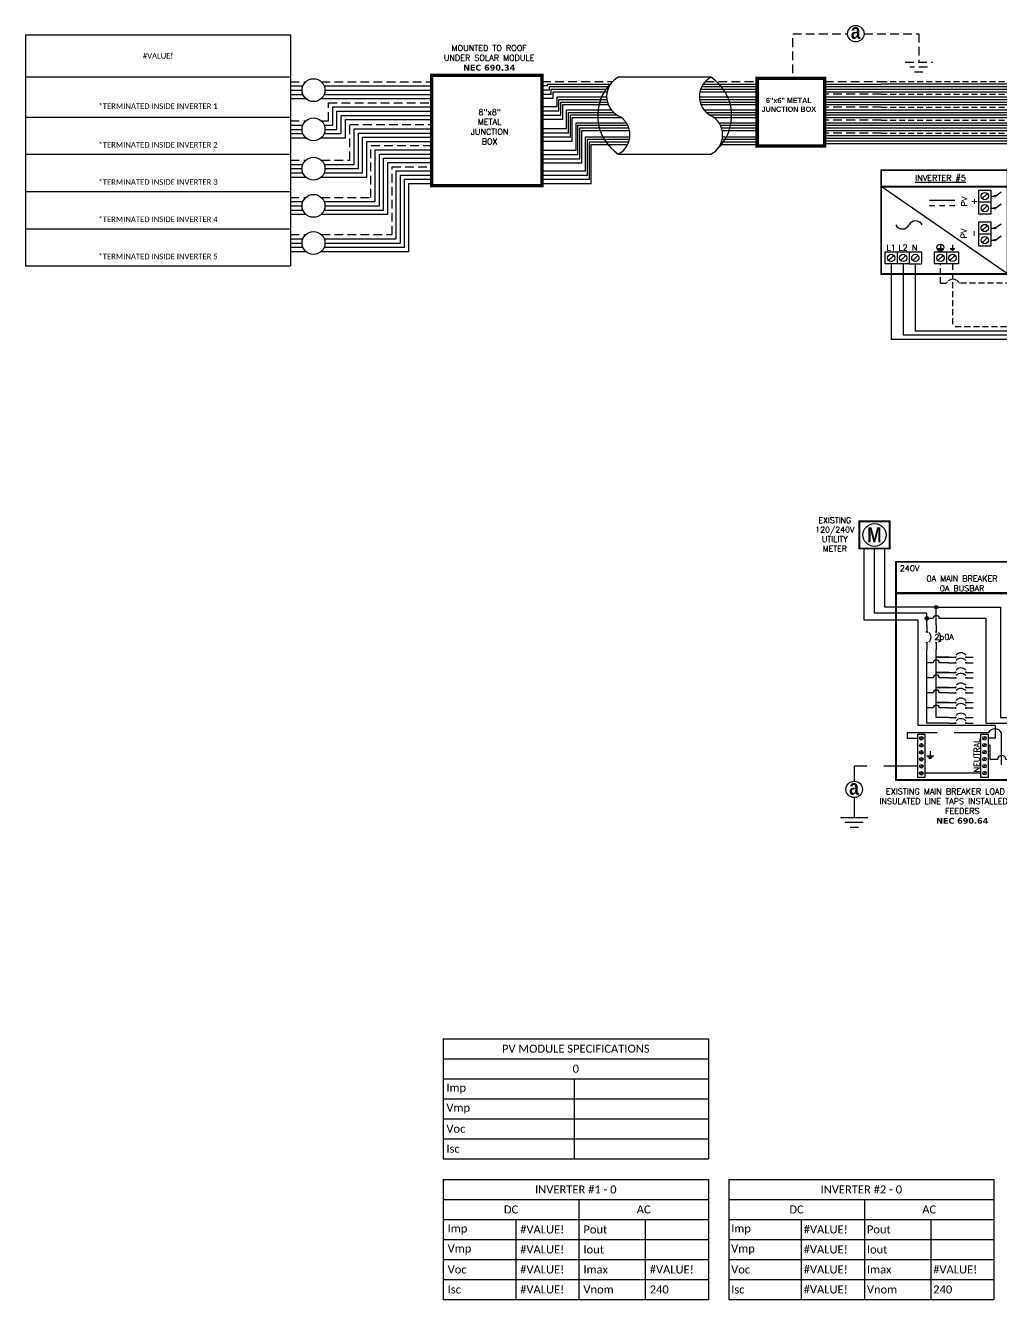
# Model space of a CAD drawing. Header units: feet. Extents: x 20573 to 21378, y 16033 to 16582.
# Drawn here: x 20573 to 20993, y 16033 to 16582 of the extents above; entities that cross this region are included whole.
import ezdxf

# ---------------------------------------------------------------- set-up
doc = ezdxf.new("R2010")
doc.units = ezdxf.units.FT
doc.header["$MEASUREMENT"] = 0
doc.linetypes.add('HIDDEN', pattern=[0.375, 0.25, -0.125])
for name, color, linetype in [('ONE LINE BLOCKS', 7, 'Continuous'), ('TABLES', 7, 'Continuous'), ('TEXT', 7, 'Continuous'), ('Z - TITLEBLOCK TXT', 7, 'Continuous')]:
    doc.layers.add(name, color=color, linetype=linetype)
doc.styles.add('ONE LINE TXT', font='techb___.ttf')
doc.styles.get("Standard").update_dxf_attribs({"font": 'simplex.shx'})

# ---------------------------------------------------------------- blocks, each defined once
blk = doc.blocks.new('*T21')
at = {"color": 9, "linetype": 'ByBlock', "lineweight": 30, "true_color": 0xa7bfde, "transparency": 16777216}
blk.add_line((0, 0), (114.11, 0), dxfattribs=at)
at = {"color": 0, "linetype": 'ByBlock', "lineweight": -2, "transparency": 16777216}
for p, q in [((0, 0), (0, -99.47)), ((114.11, 0), (114.11, -99.47)), ((0, -18.03), (114.11, -18.03)), ((0, -35.38), (114.11, -35.38)), ((0, -51.4), (114.11, -51.4)), ((0, -67.43), (114.11, -67.43)), ((0, -83.45), (114.11, -83.45)), ((0, -99.47), (114.11, -99.47))]:
    blk.add_line(p, q, dxfattribs=at)
at = {"color": 0, "transparency": 16777216, "char_height": 2.3758, "width": 108.4471, "attachment_point": 5}
for s, insert in [('{\\fCalibri|b0|i0|c0;#VALUE!', (57.06, -9.02)), ('{\\fCalibri|b0|i0|c0;^J^J*TERMINATED INSIDE INVERTER 1', (57.06, -26.71)), ('{\\fCalibri|b0|i0|c0;^J^J*TERMINATED INSIDE INVERTER 2', (57.06, -43.39)), ('{\\fCalibri|b0|i0|c0;^J^J*TERMINATED INSIDE INVERTER 3', (57.06, -59.41)), ('{\\fCalibri|b0|i0|c0;^J^J*TERMINATED INSIDE INVERTER 4', (57.06, -75.44)), ('{\\fCalibri|b0|i0|c0;^J^J*TERMINATED INSIDE INVERTER 5', (57.06, -91.46))]:
    blk.add_mtext(s, dxfattribs=dict(at, insert=insert))
blk = doc.blocks.new('*U25')
at = {"color": 7, "linetype": 'Continuous'}
for p, q in [((-628.73, -1.61), (-2.62, -1.61)), ((-628.73, -4.82), (-7.87, -4.82)), ((-628.73, -9.64), (-132.05, -9.65)), ((-628.73, -12.86), (-137.3, -12.86)), ((-628.73, -17.69), (-261.48, -17.69)), ((-628.73, -20.9), (-266.73, -20.9)), ((-628.73, -25.73), (-390.92, -25.73)), ((-628.73, -28.95), (-396.16, -28.95)), ((-628.73, -33.78), (-520.35, -33.78)), ((-628.73, -36.99), (-525.59, -36.99)), ((-622.52, -113.78), (-622.52, -160.83)), ((-280.35, -160.83), (-622.52, -160.83))]:
    blk.add_line(p, q, dxfattribs=at)
at = {"color": 253, "linetype": 'Continuous'}
for p, q in [((-628.73, -3.21), (-5.24, -3.22)), ((-628.73, -6.43), (-10.49, -6.43)), ((-628.73, -11.25), (-134.67, -11.25)), ((-628.73, -14.47), (-139.92, -14.47)), ((-628.73, -19.3), (-264.11, -19.3)), ((-628.73, -22.52), (-269.35, -22.52)), ((-628.73, -27.34), (-393.54, -27.34)), ((-628.73, -30.56), (-398.78, -30.56)), ((-628.73, -35.39), (-522.97, -35.39)), ((-628.73, -38.6), (-528.21, -38.6)), ((-607.45, -113.78), (-607.45, -155.57)), ((-273.07, -155.57), (-607.45, -155.57))]:
    blk.add_line(p, q, dxfattribs=at)
at = {"color": 10, "linetype": 'Continuous'}
for p in [(-614.98, -113.78), (-277.13, -158.2)]:
    blk.add_line(p, (-614.98, -158.2), dxfattribs=at)
at = {"layer": 'ONE LINE BLOCKS', "lineweight": 50, "const_width": 1.19}
for points in [[(-628.73, -119.95), (-628.73, -55.29), (-549.96, -55.29), (-549.96, -119.95)], [(-628.73, -65.58), (-628.73, -55.29), (-549.96, -55.29), (-549.96, -65.58)]]:
    blk.add_lwpolyline(points, close=True, dxfattribs=at)
at = {"layer": 'TEXT', "color": 92, "linetype": 'HIDDEN', "ltscale": 15}
for p, q in [((-628.73, 0), (0, 0)), ((-628.73, -8.04), (-129.43, -8.04)), ((-628.73, -16.08), (-258.86, -16.08)), ((-628.73, -24.13), (-388.29, -24.13)), ((-628.73, -32.17), (-517.73, -32.17)), ((-591.81, -125.82), (-591.81, -113.78)), ((-584.28, -113.78), (-584.28, -152.94)), ((-591.81, -125.82), (-588.21, -125.82)), ((-536.23, -125.82), (-579.97, -125.82)), ((-269.43, -152.94), (-584.28, -152.94))]:
    blk.add_line(p, q, dxfattribs=at)
at = {"layer": 'TEXT', "color": 92, "linetype": 'Continuous', "flags": 128}
for points in [[(-591.81, -101.84), (-591.81, -104.14)], [(-584.28, -101.84), (-584.28, -104.14)], [(-593.35, -104.14), (-590.28, -104.14)], [(-590.81, -104.71), (-592.82, -104.71)], [(-585.81, -104.14), (-582.74, -104.14)], [(-583.27, -104.71), (-585.28, -104.71)]]:
    blk.add_lwpolyline(points, dxfattribs=at)
at = {"layer": 'TEXT', "color": 92, "linetype": 'HIDDEN', "flags": 128}
for points in [[(-591.34, -105.28), (-592.28, -105.28)], [(-583.81, -105.28), (-584.75, -105.28)]]:
    blk.add_lwpolyline(points, dxfattribs=at)
at = {"layer": 'TEXT', "color": 92, "linetype": 'Continuous'}
blk.add_circle((-591.81, -103.58), 2.17, dxfattribs=at)
at = {"layer": 'TEXT', "color": 92, "linetype": 'HIDDEN', "ltscale": 0.3}
blk.add_arc((-584.09, -127.98), 4.65, 27.66392, 152.33608, dxfattribs=at)
at = {"layer": 'Z - TITLEBLOCK TXT', "color": 7, "linetype": 'Continuous'}
for p, q in [((-549.96, -119.95), (-628.73, -65.58)), ((-582.91, -74.19), (-598.68, -74.19)), ((-595.38, -77.6), (-598.68, -77.6)), ((-589.15, -77.6), (-592.44, -77.6)), ((-582.91, -77.6), (-586.21, -77.6))]:
    blk.add_line(p, q, dxfattribs=at)
at = {"layer": 'Z - TITLEBLOCK TXT', "color": 1, "linetype": 'Continuous'}
for p, q in [((-567.92, -82.76), (-567.92, -67.69)), ((-567.92, -67.69), (-560.38, -67.69)), ((-567.92, -82.76), (-567.92, -67.69)), ((-560.38, -67.69), (-560.38, -82.76)), ((-560.38, -67.69), (-560.38, -75.23)), ((-553.96, -69), (-557.22, -71.44)), ((-560.38, -75.23), (-567.92, -75.23)), ((-560.38, -71.46), (-558.35, -71.46)), ((-560.38, -78.99), (-558.35, -78.99)), ((-553.96, -76.53), (-557.22, -78.98)), ((-560.38, -82.76), (-567.92, -82.76)), ((-567.92, -102.66), (-567.92, -87.59)), ((-567.92, -87.59), (-560.38, -87.59)), ((-560.38, -95.12), (-567.92, -95.12)), ((-560.38, -87.59), (-560.38, -95.12)), ((-560.38, -91.36), (-558.35, -91.36)), ((-560.38, -95.12), (-560.38, -102.66)), ((-553.96, -88.89), (-557.22, -91.34)), ((-560.38, -102.66), (-567.92, -102.66)), ((-560.38, -98.89), (-558.35, -98.89)), ((-553.96, -96.43), (-557.22, -98.87)), ((-626.29, -106.25), (-611.22, -106.25)), ((-626.29, -113.78), (-626.29, -106.25)), ((-626.29, -106.25), (-618.75, -106.25)), ((-618.75, -106.25), (-618.75, -113.78)), ((-611.22, -106.25), (-611.22, -113.78)), ((-611.22, -106.25), (-603.68, -106.25)), ((-603.68, -106.25), (-603.68, -113.78)), ((-595.58, -106.25), (-580.51, -106.25)), ((-595.58, -113.78), (-595.58, -106.25)), ((-595.58, -106.25), (-588.04, -106.25)), ((-588.04, -106.25), (-588.04, -113.78)), ((-580.51, -106.25), (-580.51, -113.78)), ((-611.22, -113.78), (-626.29, -113.78)), ((-611.22, -113.78), (-603.68, -113.78)), ((-580.51, -113.78), (-595.58, -113.78))]:
    blk.add_line(p, q, dxfattribs=at)
at = {"layer": 'Z - TITLEBLOCK TXT', "color": 4, "linetype": 'Continuous'}
for p, q in [((-562.54, -69.85), (-565.76, -73.07)), ((-562.54, -77.39), (-565.76, -80.6)), ((-562.54, -89.75), (-565.76, -92.96)), ((-562.54, -97.28), (-565.76, -100.5)), ((-620.91, -108.41), (-624.12, -111.62)), ((-613.38, -108.41), (-616.59, -111.62)), ((-605.84, -108.41), (-609.06, -111.62)), ((-590.2, -108.41), (-593.42, -111.62)), ((-582.67, -108.41), (-585.88, -111.62))]:
    blk.add_line(p, q, dxfattribs=at)
for centre in [(-564.15, -71.46), (-564.15, -78.99), (-564.15, -91.36), (-564.15, -98.89), (-622.52, -110.02), (-614.98, -110.02), (-607.45, -110.02), (-591.81, -110.02), (-584.28, -110.02)]:
    blk.add_circle(centre, 2.27, dxfattribs=at)
at = {"layer": 'Z - TITLEBLOCK TXT', "color": 1, "linetype": 'Continuous'}
for centre in [(-557.81, -71.46), (-557.81, -78.99), (-557.81, -91.36), (-557.81, -98.89)]:
    blk.add_circle(centre, 0.541, dxfattribs=at)
at = {"layer": 'Z - TITLEBLOCK TXT', "linetype": 'Continuous'}
for centre, start, end in [((-607.26, -91.64), 27.66392, 152.33608), ((-615.5, -87.32), 207.66392, 332.33608)]:
    blk.add_arc(centre, 4.65, start, end, dxfattribs=at)
at = {"layer": 'TABLES', "color": 1, "linetype": 'Continuous'}
blk.add_text('%%UINVERTER #5', height=3.6576, dxfattribs=at).set_placement((-607.52, -62.03))
at = {"layer": 'TEXT', "color": 1, "char_height": 3.658, "attachment_point": 5, "rotation": 90}
for s, width, insert in [('PV +', 2.8378, (-573.89, -74.82)), ('PV -', 2.8013, (-574.12, -94.79))]:
    blk.add_mtext_dynamic_manual_height_columns(s, width=width, gutter_width=0.75, heights=[0], dxfattribs=dict(at, insert=insert))
at = {"layer": 'TEXT', "color": 1, "attachment_point": 5}
for s, insert, char_height in [('L1', (-622.57, -103.61), 3.658), ('L2', (-615.11, -103.58), 3.658), ('N', (-607.86, -103.63), 3.66)]:
    blk.add_mtext_dynamic_manual_height_columns(s, width=0.1481, gutter_width=0.75, heights=[0], dxfattribs=dict(at, insert=insert, char_height=char_height))
blk = doc.blocks.new('*T14')
at = {"layer": 'Z - TITLEBLOCK TXT', "color": 0, "lineweight": -2, "transparency": 16777216}
for p, q in [((0, 0), (114.19, 0)), ((0, 0), (0, -51.7)), ((114.19, 0), (114.19, -51.7)), ((0, -8.62), (114.19, -8.62)), ((58.43, -8.62), (58.43, -51.7)), ((0, -17.23), (114.19, -17.23)), ((31.22, -17.23), (31.22, -51.7)), ((86.98, -17.23), (86.98, -51.7)), ((0, -25.85), (114.19, -25.85)), ((0, -34.47), (114.19, -34.47)), ((0, -43.08), (114.19, -43.08)), ((0, -51.7), (114.19, -51.7))]:
    blk.add_line(p, q, dxfattribs=at)
at = {"layer": 'Z - TITLEBLOCK TXT', "color": 0, "linetype": 'Continuous', "transparency": 16777216, "char_height": 3.4544}
for s, insert, width, attachment_point in [('{\\fCalibri|b0|i0|c0;INVERTER #1 - 0', (57.09, -4.31), 110.3293, 5), ('{\\fCalibri|b0|i0|c0;DC', (29.22, -12.93), 54.5755, 5), ('{\\fCalibri|b0|i0|c0;AC', (86.31, -12.93), 51.8976, 5), ('{\\fCalibri|b0|i0|c0;Imp', (1.93, -21.54), 27.3681, 4), ('{\\fCalibri|b0|i0|c0;#VALUE!', (33.15, -21.54), 23.3513, 4), ('{\\fCalibri|b0|i0|c0;Pout', (60.36, -21.54), 24.6902, 4), ('{\\fCalibri|b0|i0|c0;', (88.91, -21.54), 23.3513, 4), ('{\\fCalibri|b0|i0|c0;Vmp', (1.93, -30.16), 27.3681, 4), ('{\\fCalibri|b0|i0|c0;#VALUE!', (33.15, -30.16), 23.3513, 4), ('{\\fCalibri|b0|i0|c0;Iout', (60.36, -30.16), 24.6902, 4), ('{\\fCalibri|b0|i0|c0;', (88.91, -30.16), 23.3513, 4), ('{\\fCalibri|b0|i0|c0;Voc', (1.93, -38.78), 27.3681, 4), ('{\\fCalibri|b0|i0|c0;#VALUE!', (33.15, -38.78), 23.3513, 4), ('{\\fCalibri|b0|i0|c0;Imax', (60.36, -38.78), 24.6902, 4), ('{\\fCalibri|b0|i0|c0;#VALUE!', (88.91, -38.78), 23.3513, 4), ('{\\fCalibri|b0|i0|c0;Isc', (1.93, -47.39), 27.3681, 4), ('{\\fCalibri|b0|i0|c0;#VALUE!', (33.15, -47.39), 23.3513, 4), ('{\\fCalibri|b0|i0|c0;Vnom', (60.36, -47.39), 24.6902, 4), ('{\\fCalibri|b0|i0|c0;240', (88.91, -47.39), 23.3513, 4)]:
    blk.add_mtext(s, dxfattribs=dict(at, insert=insert, width=width, attachment_point=attachment_point))
blk = doc.blocks.new('*T15')
at = {"layer": 'Z - TITLEBLOCK TXT', "color": 0, "lineweight": -2, "transparency": 16777216}
for p, q in [((0, 0), (114.19, 0)), ((0, 0), (0, -51.7)), ((114.19, 0), (114.19, -51.7)), ((0, -8.62), (114.19, -8.62)), ((58.43, -8.62), (58.43, -51.7)), ((0, -17.23), (114.19, -17.23)), ((31.22, -17.23), (31.22, -51.7)), ((86.98, -17.23), (86.98, -51.7)), ((0, -25.85), (114.19, -25.85)), ((0, -34.47), (114.19, -34.47)), ((0, -43.08), (114.19, -43.08)), ((0, -51.7), (114.19, -51.7))]:
    blk.add_line(p, q, dxfattribs=at)
at = {"layer": 'Z - TITLEBLOCK TXT', "color": 0, "linetype": 'Continuous', "transparency": 16777216, "char_height": 3.4544}
for s, insert, width, attachment_point in [('{\\fCalibri|b0|i0|c0;INVERTER #2 - 0', (57.09, -4.31), 112.0547, 5), ('{\\fCalibri|b0|i0|c0;DC', (29.22, -12.93), 56.3009, 5), ('{\\fCalibri|b0|i0|c0;AC', (86.31, -12.93), 53.623, 5), ('{\\fCalibri|b0|i0|c0;Imp', (1.07, -21.54), 29.0935, 4), ('{\\fCalibri|b0|i0|c0;#VALUE!', (32.29, -21.54), 25.0767, 4), ('{\\fCalibri|b0|i0|c0;Pout', (59.5, -21.54), 26.4156, 4), ('{\\fCalibri|b0|i0|c0;', (88.04, -21.54), 25.0767, 4), ('{\\fCalibri|b0|i0|c0;Vmp', (1.07, -30.16), 29.0935, 4), ('{\\fCalibri|b0|i0|c0;#VALUE!', (32.29, -30.16), 25.0767, 4), ('{\\fCalibri|b0|i0|c0;Iout', (59.5, -30.16), 26.4156, 4), ('{\\fCalibri|b0|i0|c0;', (88.04, -30.16), 25.0767, 4), ('{\\fCalibri|b0|i0|c0;Voc', (1.07, -38.78), 29.0935, 4), ('{\\fCalibri|b0|i0|c0;#VALUE!', (32.29, -38.78), 25.0767, 4), ('{\\fCalibri|b0|i0|c0;Imax', (59.5, -38.78), 26.4156, 4), ('{\\fCalibri|b0|i0|c0;#VALUE!', (88.04, -38.78), 25.0767, 4), ('{\\fCalibri|b0|i0|c0;Isc', (1.07, -47.39), 29.0935, 4), ('{\\fCalibri|b0|i0|c0;#VALUE!', (32.29, -47.39), 25.0767, 4), ('{\\fCalibri|b0|i0|c0;Vnom', (59.5, -47.39), 26.4156, 4), ('{\\fCalibri|b0|i0|c0;240', (88.04, -47.39), 25.0767, 4)]:
    blk.add_mtext(s, dxfattribs=dict(at, insert=insert, width=width, attachment_point=attachment_point))
blk = doc.blocks.new('*T19')
at = {"layer": 'Z - TITLEBLOCK TXT', "color": 0, "lineweight": -2, "transparency": 16777216}
for p, q in [((0, 0), (114.19, 0)), ((0, 0), (0, -51.69)), ((114.19, 0), (114.19, -51.69)), ((0, -8.62), (114.19, -8.62)), ((0, -17.23), (114.19, -17.23)), ((56.41, -17.23), (56.41, -51.69)), ((0, -25.85), (114.19, -25.85)), ((0, -34.46), (114.19, -34.46)), ((0, -43.08), (114.19, -43.08)), ((0, -51.69), (114.19, -51.69))]:
    blk.add_line(p, q, dxfattribs=at)
at = {"layer": 'Z - TITLEBLOCK TXT', "color": 0, "linetype": 'Continuous', "transparency": 16777216, "char_height": 3.4544}
for s, insert, width, attachment_point in [('{\\fCalibri|b0|i0|c0;PV MODULE SPECIFICATIONS', (57.09, -4.31), 111.433, 5), ('{\\fCalibri|b0|i0|c0;0', (57.09, -12.92), 111.433, 5), ('{\\fCalibri|b0|i0|c0;Imp', (1.38, -21.54), 53.6551, 4), ('{\\fCalibri|b0|i0|c0;', (57.78, -21.54), 55.0254, 4), ('{\\fCalibri|b0|i0|c0;Vmp', (1.38, -30.15), 53.6551, 4), ('{\\fCalibri|b0|i0|c0;', (57.78, -30.15), 55.0254, 4), ('{\\fCalibri|b0|i0|c0;Voc', (1.38, -38.77), 53.6551, 4), ('{\\fCalibri|b0|i0|c0;', (57.78, -38.77), 55.0254, 4), ('{\\fCalibri|b0|i0|c0;Isc', (1.38, -47.39), 53.6551, 4), ('{\\fCalibri|b0|i0|c0;', (57.78, -47.39), 55.0254, 4)]:
    blk.add_mtext(s, dxfattribs=dict(at, insert=insert, width=width, attachment_point=attachment_point))
blk = doc.blocks.new('M_LINE TAPS')
at = {"layer": 'ONE LINE BLOCKS', "linetype": 'Continuous'}
h = blk.add_hatch(color=254, dxfattribs=at)
h.dxf.hatch_style = 1
edge = h.paths.add_edge_path()
edge.add_arc((-12.11, 17.42), 0.197, 0, 360)
h = blk.add_hatch(color=254, dxfattribs=at)
h.dxf.hatch_style = 1
edge = h.paths.add_edge_path()
edge.add_arc((-13.16, 16.19), 0.197, 0, 360)
h = blk.add_hatch(color=1, dxfattribs=at)
h.dxf.hatch_style = 1
edge = h.paths.add_edge_path()
edge.add_arc((-13.16, 14.69), 0.0515, 0, 360)
h = blk.add_hatch(color=1, dxfattribs=at)
h.dxf.hatch_style = 1
edge = h.paths.add_edge_path()
edge.add_arc((-12.11, 14.69), 0.0515, 0, 360)
h = blk.add_hatch(color=1, dxfattribs=at)
h.dxf.hatch_style = 1
edge = h.paths.add_edge_path()
edge.add_arc((-13.16, 13.5), 0.0515, 0, 360)
h = blk.add_hatch(color=1, dxfattribs=at)
h.dxf.hatch_style = 1
edge = h.paths.add_edge_path()
edge.add_arc((-12.11, 13.5), 0.0515, 0, 360)
h = blk.add_hatch(color=1, dxfattribs=at)
h.dxf.hatch_style = 1
edge = h.paths.add_edge_path()
edge.add_arc((-9.99, 11.89), 0.0515, 0, 360)
h = blk.add_hatch(color=1, dxfattribs=at)
h.dxf.hatch_style = 1
edge = h.paths.add_edge_path()
edge.add_arc((-9.99, 11.29), 0.0515, 0, 360)
h = blk.add_hatch(color=1, dxfattribs=at)
h.dxf.hatch_style = 1
edge = h.paths.add_edge_path()
edge.add_arc((-8.81, 11.89), 0.0515, 0, 360)
h = blk.add_hatch(color=1, dxfattribs=at)
h.dxf.hatch_style = 1
edge = h.paths.add_edge_path()
edge.add_arc((-8.81, 11.29), 0.0515, 0, 360)
h = blk.add_hatch(color=1, dxfattribs=at)
h.dxf.hatch_style = 1
edge = h.paths.add_edge_path()
edge.add_arc((-9.99, 10.22), 0.0515, 0, 360)
h = blk.add_hatch(color=1, dxfattribs=at)
h.dxf.hatch_style = 1
edge = h.paths.add_edge_path()
edge.add_arc((-8.81, 10.22), 0.0515, 0, 360)
h = blk.add_hatch(color=1, dxfattribs=at)
h.dxf.hatch_style = 1
edge = h.paths.add_edge_path()
edge.add_arc((-9.99, 9.62), 0.0515, 0, 360)
h = blk.add_hatch(color=1, dxfattribs=at)
h.dxf.hatch_style = 1
edge = h.paths.add_edge_path()
edge.add_arc((-9.99, 8.56), 0.0515, 0, 360)
h = blk.add_hatch(color=1, dxfattribs=at)
h.dxf.hatch_style = 1
edge = h.paths.add_edge_path()
edge.add_arc((-8.81, 9.62), 0.0515, 0, 360)
h = blk.add_hatch(color=1, dxfattribs=at)
h.dxf.hatch_style = 1
edge = h.paths.add_edge_path()
edge.add_arc((-8.81, 8.56), 0.0515, 0, 360)
h = blk.add_hatch(color=1, dxfattribs=at)
h.dxf.hatch_style = 1
edge = h.paths.add_edge_path()
edge.add_arc((-9.99, 7.96), 0.0515, 0, 360)
h = blk.add_hatch(color=1, dxfattribs=at)
h.dxf.hatch_style = 1
edge = h.paths.add_edge_path()
edge.add_arc((-8.81, 7.96), 0.0515, 0, 360)
h = blk.add_hatch(color=1, dxfattribs=at)
h.dxf.hatch_style = 1
edge = h.paths.add_edge_path()
edge.add_arc((-9.99, 6.89), 0.0515, 0, 360)
h = blk.add_hatch(color=1, dxfattribs=at)
h.dxf.hatch_style = 1
edge = h.paths.add_edge_path()
edge.add_arc((-9.99, 6.29), 0.0515, 0, 360)
h = blk.add_hatch(color=1, dxfattribs=at)
h.dxf.hatch_style = 1
edge = h.paths.add_edge_path()
edge.add_arc((-8.81, 6.89), 0.0515, 0, 360)
h = blk.add_hatch(color=1, dxfattribs=at)
h.dxf.hatch_style = 1
edge = h.paths.add_edge_path()
edge.add_arc((-8.81, 6.29), 0.0515, 0, 360)
h = blk.add_hatch(color=1, dxfattribs=at)
h.dxf.hatch_style = 1
edge = h.paths.add_edge_path()
edge.add_arc((-9.99, 5.22), 0.0515, 0, 360)
h = blk.add_hatch(color=1, dxfattribs=at)
h.dxf.hatch_style = 1
edge = h.paths.add_edge_path()
edge.add_arc((-9.99, 4.62), 0.0515, 0, 360)
h = blk.add_hatch(color=1, dxfattribs=at)
h.dxf.hatch_style = 1
edge = h.paths.add_edge_path()
edge.add_arc((-8.81, 5.22), 0.0515, 0, 360)
h = blk.add_hatch(color=1, dxfattribs=at)
h.dxf.hatch_style = 1
edge = h.paths.add_edge_path()
edge.add_arc((-8.81, 4.62), 0.0515, 0, 360)
at = {"color": 155, "true_color": 0x647190}
blk.add_line((-16.57, 22.43), (-2.23, 22.43), dxfattribs=at)
at = {"color": 10, "linetype": 'Continuous'}
for p, q in [((-4.18, 1.15), (-4.18, 4.62)), ((-3.46, 4.62), (-3.46, 4.62)), ((0, 1.15), (-4.18, 1.15))]:
    blk.add_line(p, q, dxfattribs=at)
at = {"color": 7, "linetype": 'Continuous'}
for p, q in [((-3.46, 1.71), (-3.46, 5.22)), ((0, 1.71), (-3.46, 1.71))]:
    blk.add_line(p, q, dxfattribs=at)
at = {"color": 253, "linetype": 'Continuous'}
for p, q in [((-6.18, 2.18), (-6.39, 2.18)), ((-6.18, 0.61), (-6.18, 2.18)), ((-5.36, 0.61), (-6.18, 0.61)), ((0, 0.61), (-4.42, 0.61))]:
    blk.add_line(p, q, dxfattribs=at)
at = {"color": 7, "linetype": 'Continuous'}
blk.add_circle((-21.17, -2.7), 0.906, dxfattribs=at)
at = {"color": 253, "linetype": 'Continuous'}
blk.add_arc((-4.89, 0.58), 0.468, 3.2819, 176.7181, dxfattribs=at)
at = {"layer": 'ONE LINE BLOCKS', "lineweight": 50}
blk.add_line((-16.57, 18.95), (-2.23, 18.95), dxfattribs=at)
at = {"layer": 'ONE LINE BLOCKS', "lineweight": 50, "const_width": 0.21}
for points in [[(-20.6, 23.9), (-20.6, 26.89), (-17.26, 26.89), (-17.26, 23.9)], [(-16.57, -1.65), (-16.57, 22.43), (-2.23, 22.43), (-2.23, -1.65)]]:
    blk.add_lwpolyline(points, close=True, dxfattribs=at)
at = {"layer": 'TEXT', "color": 92, "linetype": 'HIDDEN', "ltscale": 15}
for p, q in [((-6.39, 3.55), (-15.33, 3.55)), ((-15.33, 3.55), (-15.33, 2.94)), ((-15.33, 2.94), (-14.16, 2.94)), ((-4.92, 0), (-4.92, 3.55)), ((0, 0), (-4.92, 0)), ((-14.16, -0.15), (-21.17, -0.15)), ((-21.17, -0.15), (-21.17, -1.8)), ((-21.17, -3.61), (-21.17, -5.8))]:
    blk.add_line(p, q, dxfattribs=at)
at = {"layer": 'TEXT', "color": 92, "linetype": 'Continuous', "ltscale": 15}
blk.add_line((-7.19, -0.92), (-13.36, -0.92), dxfattribs=at)
at = {"layer": 'TEXT', "color": 92, "linetype": 'Continuous', "flags": 128}
for points in [[(-12.79, 1.51), (-12.79, 1.01)], [(-13.2, 1.01), (-12.38, 1.01)], [(-12.52, 0.85), (-13.06, 0.85)], [(-12.66, 0.7), (-12.92, 0.7)]]:
    blk.add_lwpolyline(points, dxfattribs=at)
at = {"layer": 'TEXT', "color": 92, "linetype": 'Continuous', "ltscale": 4, "flags": 128}
for points in [[(-22.67, -5.8), (-19.67, -5.8)], [(-20.19, -6.36), (-22.15, -6.36)], [(-20.71, -6.91), (-21.63, -6.91)]]:
    blk.add_lwpolyline(points, dxfattribs=at)
at = {"layer": 'TEXT', "linetype": 'Continuous'}
blk.add_circle((-18.93, 25.39), 1.27, dxfattribs=at)
at = {"layer": 'TEXT', "color": 92, "linetype": 'Continuous', "ltscale": 0.3}
blk.add_arc((-5.65, 3.16), 0.824, 27.6639, 152.3361, dxfattribs=at)
at = {"layer": 'Z - TITLEBLOCK TXT', "color": 253, "linetype": 'Continuous'}
for p, q in [((-20.08, 15.98), (-20.08, 23.9)), ((-14.13, 15.98), (-20.08, 15.98)), ((-14.13, 4.34), (-14.13, 15.98)), ((-5.63, 4.34), (-14.13, 4.34)), ((-5.63, 4.34), (-5.63, 2.95)), ((-5.63, 2.95), (-6.39, 2.95))]:
    blk.add_line(p, q, dxfattribs=at)
at = {"layer": 'Z - TITLEBLOCK TXT', "color": 10, "linetype": 'Continuous'}
for p, q in [((-18.93, 16.74), (-18.93, 23.9)), ((-13.16, 16.74), (-18.93, 16.74)), ((-13.16, 15.43), (-13.16, 16.74)), ((-12.97, 16.19), (-12.45, 16.19)), ((-11.78, 16.19), (-6.66, 16.19)), ((-6.66, 16.19), (-6.66, 4.62)), ((-13.16, 4.62), (-13.16, 12.76)), ((-12.45, 11.29), (-13.16, 11.29)), ((-10.73, 11.29), (-11.78, 11.29)), ((-12.45, 9.62), (-13.16, 9.62)), ((-10.73, 9.62), (-11.78, 9.62)), ((-12.45, 7.96), (-13.16, 7.96)), ((-10.73, 7.96), (-11.78, 7.96)), ((-12.45, 6.29), (-13.16, 6.29)), ((-10.73, 6.29), (-11.78, 6.29)), ((-10.73, 4.62), (-13.16, 4.62)), ((-6.66, 4.62), (-4.18, 4.62))]:
    blk.add_line(p, q, dxfattribs=at)
at = {"layer": 'Z - TITLEBLOCK TXT', "color": 7, "linetype": 'Continuous'}
for p, q in [((-17.78, 17.42), (-17.78, 23.9)), ((-12.11, 17.42), (-17.78, 17.42)), ((-12.11, 15.43), (-12.11, 17.42)), ((-11.92, 17.42), (-5.04, 17.42)), ((-5.04, 17.42), (-5.04, 5.22)), ((-12.11, 10.22), (-12.11, 12.76)), ((-12.11, 11.89), (-10.73, 11.89)), ((-10.73, 11.89), (-12.11, 11.89)), ((-12.11, 8.56), (-12.11, 10.22)), ((-12.11, 10.22), (-10.73, 10.22)), ((-10.73, 10.22), (-12.11, 10.22)), ((-12.11, 6.89), (-12.11, 8.56)), ((-12.11, 8.56), (-10.73, 8.56)), ((-10.73, 8.56), (-12.11, 8.56)), ((-12.11, 5.22), (-12.11, 6.89)), ((-12.11, 6.89), (-10.73, 6.89)), ((-10.73, 6.89), (-12.11, 6.89)), ((-10.73, 5.22), (-12.11, 5.22)), ((-5.04, 5.22), (-3.46, 5.22))]:
    blk.add_line(p, q, dxfattribs=at)
at = {"layer": 'Z - TITLEBLOCK TXT', "color": 1, "linetype": 'Continuous'}
for p, q in [((-14.16, -1.38), (-14.16, 3.4)), ((-14.16, 3.4), (-13.36, 3.4)), ((-13.36, 3.4), (-13.36, -1.38)), ((-7.19, -1.37), (-7.19, 3.41)), ((-7.19, 3.41), (-6.39, 3.41)), ((-6.39, 3.41), (-6.39, -1.37)), ((-13.36, -1.38), (-14.16, -1.38)), ((-6.39, -1.37), (-7.19, -1.37))]:
    blk.add_line(p, q, dxfattribs=at)
at = {"layer": 'Z - TITLEBLOCK TXT', "color": 4, "linetype": 'Continuous'}
for p, q in [((-13.62, 3.07), (-13.9, 2.8)), ((-6.65, 3.09), (-6.93, 2.81)), ((-13.62, 2.3), (-13.9, 2.03)), ((-13.62, 1.53), (-13.9, 1.25)), ((-6.65, 2.32), (-6.93, 2.04)), ((-6.65, 1.55), (-6.93, 1.27)), ((-13.62, 0.76), (-13.9, 0.48)), ((-6.65, 0.78), (-6.93, 0.5)), ((-6.65, 0), (-6.93, -0.27)), ((-13.62, -0.01), (-13.9, -0.29)), ((-13.62, -0.78), (-13.9, -1.06)), ((-6.65, -0.77), (-6.93, -1.04))]:
    blk.add_line(p, q, dxfattribs=at)
at = {"layer": 'Z - TITLEBLOCK TXT', "color": 1, "linetype": 'Continuous', "flags": 128}
for points in [[(-13.16, 15.43), (-13.16, 14.69)], [(-13.16, 15.43), (-13.16, 14.69)], [(-12.11, 15.43), (-12.11, 14.69)], [(-12.11, 15.43), (-12.11, 14.69)], [(-13.16, 13.5), (-13.16, 12.76)], [(-12.11, 13.5), (-12.11, 12.76)], [(-10.73, 11.89), (-9.99, 11.89)], [(-10.73, 11.89), (-9.99, 11.89)], [(-10.73, 11.29), (-9.99, 11.29)], [(-10.73, 11.29), (-9.99, 11.29)], [(-8.81, 11.89), (-8.06, 11.89)], [(-8.81, 11.29), (-8.06, 11.29)], [(-10.73, 10.22), (-9.99, 10.22)], [(-10.73, 10.22), (-9.99, 10.22)], [(-8.81, 10.22), (-8.06, 10.22)], [(-10.73, 9.62), (-9.99, 9.62)], [(-10.73, 9.62), (-9.99, 9.62)], [(-10.73, 8.56), (-9.99, 8.56)], [(-10.73, 8.56), (-9.99, 8.56)], [(-8.81, 9.62), (-8.06, 9.62)], [(-8.81, 8.56), (-8.06, 8.56)], [(-10.73, 7.96), (-9.99, 7.96)], [(-10.73, 7.96), (-9.99, 7.96)], [(-8.81, 7.96), (-8.06, 7.96)], [(-10.73, 6.89), (-9.99, 6.89)], [(-10.73, 6.89), (-9.99, 6.89)], [(-10.73, 6.29), (-9.99, 6.29)], [(-10.73, 6.29), (-9.99, 6.29)], [(-8.81, 6.89), (-8.06, 6.89)], [(-8.81, 6.29), (-8.06, 6.29)], [(-10.73, 5.22), (-9.99, 5.22)], [(-10.73, 5.22), (-9.99, 5.22)], [(-10.73, 4.62), (-9.99, 4.62)], [(-10.73, 4.62), (-9.99, 4.62)], [(-8.81, 5.22), (-8.06, 5.22)], [(-8.81, 4.62), (-8.06, 4.62)]]:
    blk.add_lwpolyline(points, dxfattribs=at)
at = {"layer": 'Z - TITLEBLOCK TXT', "color": 7, "linetype": 'Continuous'}
for centre in [(-12.11, 17.42), (-12.11, 17.42), (-13.16, 16.19)]:
    blk.add_circle(centre, 0.197, dxfattribs=at)
at = {"layer": 'Z - TITLEBLOCK TXT', "color": 1, "linetype": 'Continuous'}
for centre in [(-13.16, 14.69), (-12.11, 14.69), (-13.16, 13.5), (-12.11, 13.5), (-9.99, 11.89), (-9.99, 11.29), (-8.81, 11.89), (-8.81, 11.29), (-9.99, 10.22), (-8.81, 10.22), (-9.99, 9.62), (-9.99, 8.56), (-8.81, 9.62), (-8.81, 8.56), (-9.99, 7.96), (-8.81, 7.96), (-9.99, 6.89), (-9.99, 6.29), (-8.81, 6.89), (-8.81, 6.29), (-9.99, 5.22), (-9.99, 4.62), (-8.81, 5.22), (-8.81, 4.62)]:
    blk.add_circle(centre, 0.0515, dxfattribs=at)
at = {"layer": 'Z - TITLEBLOCK TXT', "color": 4, "linetype": 'Continuous'}
for centre in [(-13.76, 2.94), (-6.79, 2.95), (-13.76, 2.16), (-13.76, 1.39), (-6.79, 2.18), (-6.79, 1.41), (-13.76, 0.62), (-13.76, -0.15), (-6.79, 0.64), (-6.79, -0.13), (-13.76, -0.92), (-6.79, -0.91)]:
    blk.add_circle(centre, 0.197, dxfattribs=at)
at = {"layer": 'Z - TITLEBLOCK TXT', "color": 10, "linetype": 'Continuous'}
for centre in [(-12.11, 16.17), (-12.11, 11.27), (-12.11, 9.6), (-12.11, 7.94), (-12.11, 6.27)]:
    blk.add_arc(centre, 0.332, 3.2937, 176.7063, dxfattribs=at)
at = {"layer": 'Z - TITLEBLOCK TXT', "color": 1, "linetype": 'Continuous'}
for centre, start, end in [((-13.38, 14.09), 310.3392, 49.6608), ((-12.33, 14.09), 310.3392, 49.6608), ((-9.4, 11.68), 40.3392, 139.6608), ((-9.4, 11.08), 40.3392, 139.6608), ((-9.4, 10.01), 40.3392, 139.6608), ((-9.4, 9.41), 40.3392, 139.6608), ((-9.4, 8.34), 40.3392, 139.6608), ((-9.4, 7.75), 40.3392, 139.6608), ((-9.4, 6.68), 40.3392, 139.6608), ((-9.4, 6.08), 40.3392, 139.6608), ((-9.4, 5.01), 40.3392, 139.6608), ((-9.4, 4.41), 40.3392, 139.6608)]:
    blk.add_arc(centre, 0.697, start, end, dxfattribs=at)
at = {"layer": 'TABLES', "color": 1, "linetype": 'Continuous'}
blk.add_text('NEUTRAL', height=0.648, rotation=90, dxfattribs=at).set_placement((-7.31, -0.83))
at = {"layer": 'TEXT', "color": 1, "attachment_point": 5}
for s, width, gutter_width, heights, insert, char_height in [('EXISTING\\P120/240V UTILITY METER', 0.0523, 7.17, [0], (-23.31, 25.45), 0.6278), ('240V', 0.1481, 0.75, [0], (-15.06, 21.71), 0.648), ('1∅', 0.1481, 0.75, [0], (-3.17, 21.71), 0.648), ('0A MAIN BREAKER\\P0A BUSBAR', 11.199, 0.75, [0], (-9.27, 20.04), 0.648), ('2p0A', 0.1481, 0.75, [0], (-11.24, 14.02), 0.648), ('EXISTING MAIN BREAKER LOAD CENTER INSULATED LINE TAPS INSTALLED ON MAIN FEEDERS\\P{\\fVerdana|b1|i0|c0|p34;NEC 690.64}', 18.4888, 7.17, [6], (-9.25, -4.55), 0.648)]:
    blk.add_mtext_dynamic_manual_height_columns(s, width=width, gutter_width=gutter_width, heights=heights, dxfattribs=dict(at, insert=insert, char_height=char_height))
at = {"layer": 'Z - TITLEBLOCK TXT', "color": 253, "linetype": 'Continuous', "style": 'ONE LINE TXT'}
blk.add_text('M', height=1.66, dxfattribs=at).set_placement((-19.74, 24.56))
at = {"layer": 'Z - TITLEBLOCK TXT', "color": 1, "linetype": 'Continuous', "insert": (-21.73, -1.63), "char_height": 1.6624, "attachment_point": 1, "style": 'ONE LINE TXT'}
blk.add_mtext_dynamic_manual_height_columns('{\\W1;\\C256;a}', width=0.1385, gutter_width=2.13, heights=[0], dxfattribs=at)
blk = doc.blocks.new('*U22')
at = {"color": 155, "true_color": 0x647190}
blk.add_blockref('M_LINE TAPS', (0, 0), dxfattribs=at)

msp = doc.modelspace()

# ---------------------------------------------------------------- linework, layer by layer
at = {"color": 7, "linetype": 'Continuous'}
for p, q in [((20686.75, 16556.09), (20692.15, 16556.09)), ((20701.2, 16556.09), (20747.46, 16556.09)), ((20797.32, 16556.09), (20795, 16556.09)), ((20797.32, 16556.91), (20824.49, 16556.91)), ((20797.32, 16556.09), (20797.32, 16556.91)), ((20867.7, 16559.82), (20827.8, 16559.82)), ((20864.39, 16556.91), (20887.57, 16556.91)), ((20916.64, 16556.91), (20940.94, 16556.91)), ((20686.75, 16552.46), (20692.15, 16552.46)), ((20701.2, 16552.46), (20747.46, 16552.46)), ((20798.96, 16552.46), (20795, 16552.46)), ((20798.96, 16554.69), (20823.34, 16554.69)), ((20798.96, 16552.46), (20798.96, 16554.69)), ((20801.42, 16551.36), (20822.8, 16551.36)), ((20801.42, 16547.03), (20801.42, 16551.36)), ((20862.7, 16551.36), (20887.57, 16551.36)), ((20863.24, 16554.69), (20887.57, 16554.69)), ((20916.64, 16554.69), (20940.94, 16554.69)), ((20916.64, 16551.36), (20940.94, 16551.36)), ((20704.89, 16539.17), (20704.89, 16547.03)), ((20704.89, 16547.03), (20747.46, 16547.03)), ((20801.42, 16547.03), (20795, 16547.03)), ((20803.06, 16549.14), (20823.11, 16549.14)), ((20803.06, 16543.4), (20803.06, 16549.14)), ((20805.52, 16545.8), (20824.77, 16545.8)), ((20805.52, 16537.61), (20805.52, 16545.8)), ((20863.01, 16549.14), (20887.57, 16549.14)), ((20864.67, 16545.8), (20887.57, 16545.8)), ((20916.64, 16549.14), (20940.94, 16549.14)), ((20916.64, 16545.8), (20940.94, 16545.8)), ((20708.52, 16535.55), (20708.52, 16543.4)), ((20708.52, 16543.4), (20747.46, 16543.4)), ((20803.06, 16543.4), (20795, 16543.4)), ((20807.16, 16543.58), (20827.25, 16543.58)), ((20807.16, 16533.99), (20807.16, 16543.58)), ((20809.61, 16528.2), (20809.61, 16540.24)), ((20809.61, 16540.24), (20831.19, 16540.24)), ((20867.16, 16543.58), (20887.57, 16543.58)), ((20871.1, 16540.24), (20887.57, 16540.24)), ((20916.64, 16543.58), (20940.94, 16543.58)), ((20916.64, 16540.24), (20940.94, 16540.24)), ((20686.75, 16539.17), (20692.15, 16539.17)), ((20686.75, 16535.55), (20692.15, 16535.55)), ((20701.2, 16539.17), (20704.89, 16539.17)), ((20701.2, 16535.55), (20708.52, 16535.55)), ((20714.09, 16522.26), (20714.09, 16537.61)), ((20714.09, 16537.61), (20747.46, 16537.61)), ((20717.72, 16518.63), (20717.72, 16533.99)), ((20717.72, 16533.99), (20747.46, 16533.99)), ((20805.52, 16537.61), (20795, 16537.61)), ((20807.16, 16533.99), (20795, 16533.99)), ((20811.25, 16524.58), (20811.25, 16538.02)), ((20811.25, 16538.02), (20832.3, 16538.02)), ((20813.71, 16519.38), (20813.71, 16534.21)), ((20813.71, 16534.21), (20832.77, 16534.21)), ((20872.21, 16538.02), (20887.57, 16538.02)), ((20872.68, 16534.21), (20887.57, 16534.21)), ((20916.64, 16538.02), (20940.94, 16538.02)), ((20916.64, 16534.68), (20940.94, 16534.68)), ((20723.15, 16506.24), (20723.15, 16528.55)), ((20723.15, 16528.55), (20747.46, 16528.55)), ((20815.35, 16515.76), (20815.35, 16531.99)), ((20815.35, 16531.99), (20832.31, 16531.99)), ((20872.22, 16531.99), (20887.57, 16531.99)), ((20916.64, 16532.46), (20940.94, 16532.46)), ((20726.78, 16502.61), (20726.78, 16524.93)), ((20726.78, 16524.93), (20747.46, 16524.93)), ((20809.61, 16528.2), (20795, 16528.2)), ((20811.25, 16524.58), (20795, 16524.58)), ((20827.8, 16526.71), (20867.7, 16526.71)), ((20686.75, 16522.26), (20692.15, 16522.26)), ((20686.75, 16518.63), (20692.15, 16518.63)), ((20701.2, 16522.26), (20714.09, 16522.26)), ((20701.2, 16518.63), (20717.72, 16518.63)), ((20732.21, 16519.49), (20747.46, 16519.49)), ((20732.21, 16490.22), (20732.21, 16519.49)), ((20813.71, 16519.38), (20795, 16519.38)), ((20735.84, 16515.87), (20747.46, 16515.87)), ((20735.84, 16486.59), (20735.84, 16515.87)), ((20815.35, 16515.76), (20795, 16515.76)), ((20686.75, 16506.24), (20692.15, 16506.24)), ((20686.75, 16502.61), (20692.15, 16502.61)), ((20701.2, 16506.24), (20723.15, 16506.24)), ((20701.2, 16502.61), (20726.78, 16502.61)), ((20686.75, 16490.22), (20692.15, 16490.22)), ((20701.2, 16490.22), (20732.21, 16490.22)), ((20686.75, 16486.59), (20692.15, 16486.59)), ((20701.2, 16486.59), (20735.84, 16486.59))]:
    msp.add_line(p, q, dxfattribs=at)
at = {"color": 253, "linetype": 'Continuous'}
for p, q in [((20798.14, 16555.8), (20823.82, 16555.8)), ((20798.14, 16554.27), (20798.14, 16555.8)), ((20863.72, 16555.8), (20887.57, 16555.8)), ((20916.64, 16555.8), (20940.94, 16555.8)), ((20686.75, 16554.27), (20691.67, 16554.27)), ((20686.75, 16550.65), (20693.26, 16550.65)), ((20699.96, 16550.65), (20747.46, 16550.65)), ((20701.54, 16554.27), (20747.46, 16554.27)), ((20798.14, 16554.27), (20795, 16554.27)), ((20799.78, 16550.65), (20795, 16550.65)), ((20799.78, 16553.58), (20823.02, 16553.58)), ((20799.78, 16550.65), (20799.78, 16553.58)), ((20862.92, 16553.58), (20887.57, 16553.58)), ((20916.64, 16553.58), (20940.94, 16553.58)), ((20706.71, 16537.36), (20706.71, 16545.21)), ((20706.71, 16545.21), (20747.46, 16545.21)), ((20802.24, 16545.21), (20795, 16545.21)), ((20802.24, 16550.25), (20822.88, 16550.25)), ((20802.24, 16545.21), (20802.24, 16550.25)), ((20803.88, 16548.02), (20823.48, 16548.02)), ((20803.88, 16541.59), (20803.88, 16548.02)), ((20862.79, 16550.25), (20887.57, 16550.25)), ((20863.39, 16548.02), (20887.57, 16548.02)), ((20916.64, 16550.25), (20940.94, 16550.25)), ((20916.64, 16548.02), (20940.94, 16548.02)), ((20710.33, 16533.74), (20710.33, 16541.59)), ((20710.33, 16541.59), (20747.46, 16541.59)), ((20803.88, 16541.59), (20795, 16541.59)), ((20806.34, 16544.69), (20825.79, 16544.69)), ((20806.34, 16535.8), (20806.34, 16544.69)), ((20807.98, 16542.46), (20829.07, 16542.46)), ((20807.98, 16532.18), (20807.98, 16542.46)), ((20865.69, 16544.69), (20887.57, 16544.69)), ((20868.98, 16542.46), (20887.57, 16542.46)), ((20916.64, 16544.69), (20940.94, 16544.69)), ((20916.64, 16542.46), (20940.94, 16542.46)), ((20686.75, 16537.36), (20691.67, 16537.36)), ((20701.54, 16537.36), (20706.71, 16537.36)), ((20715.91, 16520.45), (20715.91, 16535.8)), ((20715.91, 16535.8), (20747.46, 16535.8)), ((20806.34, 16535.8), (20795, 16535.8)), ((20810.43, 16526.39), (20810.43, 16539.13)), ((20810.43, 16539.13), (20831.84, 16539.13)), ((20812.07, 16522.76), (20812.07, 16536.9)), ((20812.07, 16536.9), (20832.61, 16536.9)), ((20871.74, 16539.13), (20887.57, 16539.13)), ((20872.51, 16536.9), (20887.57, 16536.9)), ((20916.64, 16539.13), (20940.94, 16539.13)), ((20916.64, 16536.9), (20940.94, 16536.9)), ((20686.75, 16533.74), (20693.26, 16533.74)), ((20699.96, 16533.74), (20710.33, 16533.74)), ((20719.53, 16516.82), (20719.53, 16532.18)), ((20719.53, 16532.18), (20747.46, 16532.18)), ((20807.98, 16532.18), (20795, 16532.18)), ((20814.53, 16517.57), (20814.53, 16533.1)), ((20814.53, 16533.1), (20832.61, 16533.1)), ((20816.17, 16513.95), (20816.17, 16530.87)), ((20816.17, 16530.87), (20831.85, 16530.87)), ((20871.75, 16530.87), (20887.57, 16530.87)), ((20872.52, 16533.1), (20887.57, 16533.1)), ((20916.64, 16533.57), (20940.94, 16533.57)), ((20916.64, 16531.34), (20940.94, 16531.34)), ((20724.97, 16504.43), (20724.97, 16526.74)), ((20724.97, 16526.74), (20747.46, 16526.74)), ((20728.59, 16500.8), (20728.59, 16523.12)), ((20728.59, 16523.12), (20747.46, 16523.12)), ((20810.43, 16526.39), (20795, 16526.39)), ((20686.75, 16520.45), (20691.67, 16520.45)), ((20701.54, 16520.45), (20715.91, 16520.45)), ((20734.03, 16517.68), (20747.46, 16517.68)), ((20734.03, 16488.4), (20734.03, 16517.68)), ((20812.07, 16522.76), (20795, 16522.76)), ((20814.53, 16517.57), (20795, 16517.57)), ((20686.75, 16516.82), (20693.26, 16516.82)), ((20699.96, 16516.82), (20719.53, 16516.82)), ((20737.65, 16514.06), (20747.46, 16514.06)), ((20737.65, 16484.78), (20737.65, 16514.06)), ((20816.17, 16513.95), (20795, 16513.95)), ((20686.75, 16504.43), (20691.67, 16504.43)), ((20701.54, 16504.43), (20724.97, 16504.43)), ((20686.75, 16500.8), (20693.26, 16500.8)), ((20699.96, 16500.8), (20728.59, 16500.8)), ((20686.75, 16488.4), (20691.67, 16488.4)), ((20686.75, 16484.78), (20693.26, 16484.78)), ((20699.96, 16484.78), (20737.65, 16484.78)), ((20701.54, 16488.4), (20734.03, 16488.4))]:
    msp.add_line(p, q, dxfattribs=at)
at = {"color": 7, "linetype": 'Continuous'}
for centre, radius in [((20930.03, 16578.58), 3.53), ((20696.61, 16554.27), 4.93), ((20696.61, 16537.36), 4.93), ((20696.61, 16520.45), 4.93), ((20696.61, 16504.43), 4.93), ((20696.61, 16488.4), 4.93)]:
    msp.add_circle(centre, radius, dxfattribs=at)
for centre, start, end in [((20838.79, 16543.27), 133.9732, 236.4265), ((20856.72, 16543.27), 313.9732, 56.4265)]:
    msp.add_arc(centre, 19.87, start, end, dxfattribs=at)
at = {"layer": 'ONE LINE BLOCKS', "lineweight": 50}
for points, const_width in [([(20795, 16513.11), (20747.46, 16513.11), (20747.46, 16560.65), (20795, 16560.65)], 1.49), ([(20916.64, 16530.25), (20887.57, 16530.25), (20887.57, 16559.32), (20916.64, 16559.32)], 1.48)]:
    msp.add_lwpolyline(points, close=True, dxfattribs=dict(at, const_width=const_width))
at = {"layer": 'TEXT', "color": 92, "linetype": 'HIDDEN', "ltscale": 15}
for p, q in [((20902.92, 16561.59), (20902.92, 16578.58)), ((20902.92, 16578.58), (20926.49, 16578.58)), ((20933.56, 16578.58), (20957.13, 16578.58)), ((20957.13, 16578.58), (20957.13, 16566.29)), ((20686.75, 16557.9), (20693.26, 16557.9)), ((20699.96, 16557.9), (20747.46, 16557.9)), ((20795, 16558.03), (20825.4, 16558.03)), ((20865.31, 16558.03), (20887.57, 16558.03)), ((20916.64, 16558.03), (20940.94, 16558.03)), ((20940.94, 16552.47), (20916.64, 16552.47)), ((20703.08, 16540.98), (20703.08, 16548.84)), ((20703.08, 16548.84), (20747.46, 16548.84)), ((20940.94, 16546.91), (20916.64, 16546.91)), ((20686.75, 16540.98), (20693.26, 16540.98)), ((20699.96, 16540.98), (20703.08, 16540.98)), ((20712.28, 16524.07), (20712.28, 16539.43)), ((20712.28, 16539.43), (20747.46, 16539.43)), ((20940.94, 16541.35), (20916.64, 16541.35)), ((20940.94, 16535.79), (20916.64, 16535.79)), ((20721.34, 16508.05), (20721.34, 16530.36)), ((20721.34, 16530.36), (20747.46, 16530.36)), ((20686.75, 16524.07), (20693.26, 16524.07)), ((20699.96, 16524.07), (20712.28, 16524.07)), ((20730.4, 16521.3), (20747.46, 16521.3)), ((20730.4, 16492.03), (20730.4, 16521.3)), ((20686.75, 16508.05), (20693.26, 16508.05)), ((20699.96, 16508.05), (20721.34, 16508.05)), ((20686.75, 16492.03), (20693.26, 16492.03)), ((20699.96, 16492.03), (20730.4, 16492.03))]:
    msp.add_line(p, q, dxfattribs=at)
at = {"layer": 'TEXT', "color": 92, "linetype": 'HIDDEN', "ltscale": 15, "flags": 128}
for points in [[(20951.27, 16566.29), (20963, 16566.29)], [(20960.96, 16564.12), (20953.3, 16564.12)], [(20958.93, 16561.95), (20955.34, 16561.95)]]:
    msp.add_lwpolyline(points, dxfattribs=at)
at = {"layer": 'Z - TITLEBLOCK TXT', "linetype": 'Continuous'}
for centre, start, end in [((20832.14, 16551.55), 117.6639, 242.3361), ((20872.04, 16551.55), 117.6639, 242.3361), ((20823.46, 16534.99), 297.6639, 62.3361), ((20863.36, 16534.99), 297.6639, 62.3361)]:
    msp.add_arc(centre, 9.35, start, end, dxfattribs=at)

# ---------------------------------------------------------------- block references
for name, p in [('*T21', (20572.64, 16578.04)), ('*T19', (20752.42, 16145.69)), ('*T14', (20752.42, 16085.07)), ('*T15', (20875.31, 16085.07))]:
    msp.add_blockref(name, p)
at = {"xscale": 0.6911433531261844, "yscale": 0.6911433531261844, "zscale": 0.6911433531261844}
msp.add_blockref('*U25', (21375.48, 16558.03), dxfattribs=at)
at = {"color": 155, "true_color": 0x647190, "xscale": 3.901118384987516, "yscale": 3.901118384987516, "zscale": 3.901118384987516}
msp.add_blockref('*U22', (21011.93, 16263.62), dxfattribs=at)

# ---------------------------------------------------------------- texts
at = {"layer": 'ONE LINE BLOCKS', "color": 1, "linetype": 'Continuous', "insert": (20901.22, 16550.96), "char_height": 2.2639, "width": 19.6235, "attachment_point": 2, "style": 'ONE LINE TXT'}
msp.add_mtext('6"x6" METAL JUNCTION BOX  ', dxfattribs=at)
at = {"layer": 'TEXT', "color": 1, "char_height": 2.5279, "attachment_point": 5}
for s, width, insert in [(' \\PMOUNTED TO ROOF \\PUNDER SOLAR MODULE\\P{\\fVerdana|b1|i0|c0|p34;NEC 690.34}', 71.6407, (20772.23, 16570.27)), ('8"x8" METAL JUNCTION BOX ', 0.4767, (20772.43, 16538.47))]:
    msp.add_mtext_dynamic_manual_height_columns(s, width=width, gutter_width=7.17, heights=[0], dxfattribs=dict(at, insert=insert))
at = {"layer": 'Z - TITLEBLOCK TXT', "color": 1, "linetype": 'Continuous', "insert": (20927.88, 16582.86), "char_height": 6.4852, "attachment_point": 1, "style": 'ONE LINE TXT'}
msp.add_mtext_dynamic_manual_height_columns('{\\W1;\\C256;a}', width=0.1385, gutter_width=2.13, heights=[0], dxfattribs=at)

doc.saveas('drawing.dxf')
